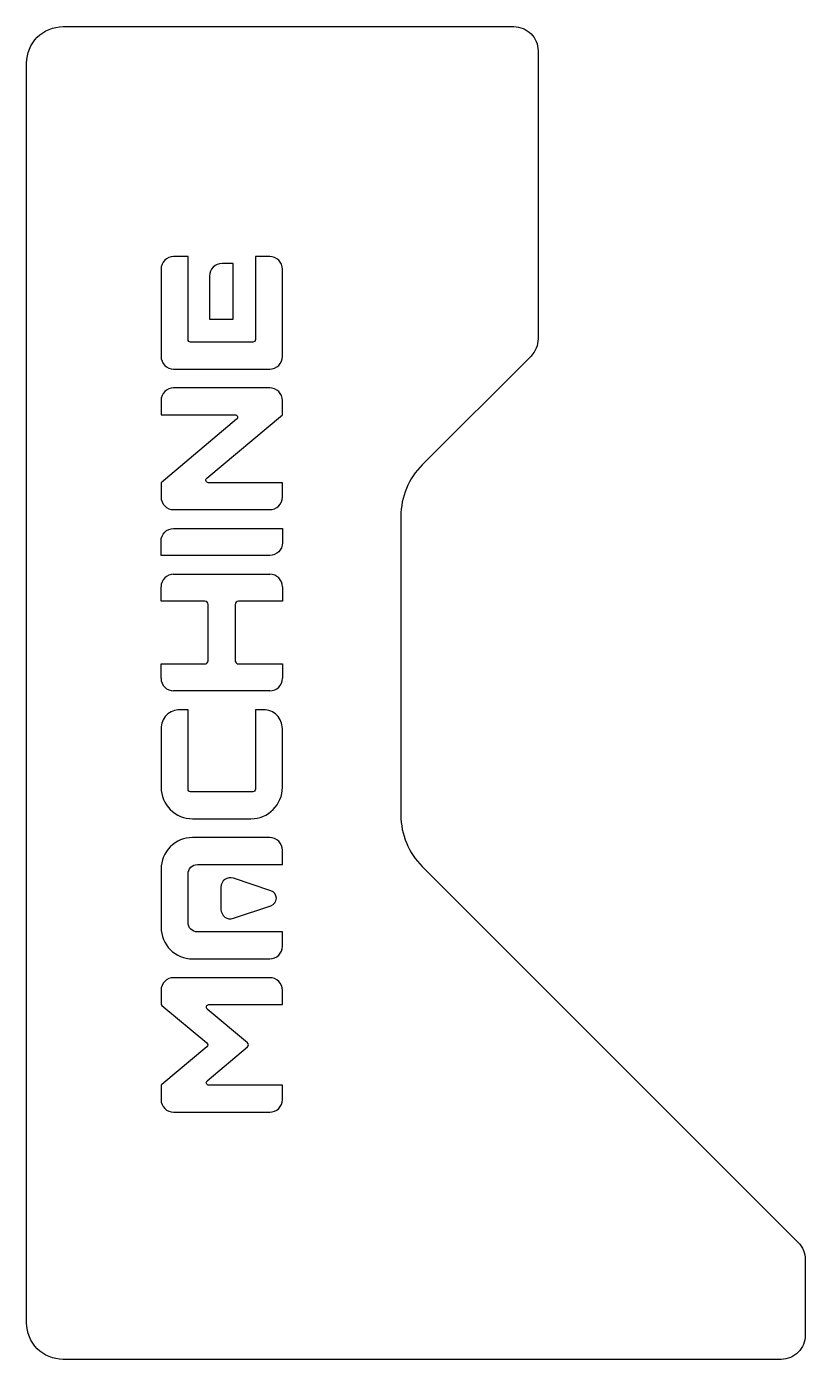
# Model space of a CAD drawing. Header units: millimetres. Extents: x 0 to 408, y 0 to 698.
import ezdxf

# ---------------------------------------------------------------- set-up
doc = ezdxf.new("R2010")
doc.units = ezdxf.units.MM
doc.layers.get('0').update_dxf_attribs({"linetype": 'CONTINUOUS'})

msp = doc.modelspace()

# ---------------------------------------------------------------- linework, layer by layer
for p, q in [((76.96, 411.21), (127.32, 411.21)), ((70.38, 397.09), (70.38, 404.63)), ((133.9, 404.63), (133.9, 397.09)), ((93.38, 397.09), (70.38, 397.09)), ((95.08, 365.94), (95.08, 395.39)), ((109.2, 395.39), (109.2, 365.94)), ((133.9, 397.09), (110.9, 397.09)), ((70.38, 356.71), (70.38, 364.24)), ((70.38, 364.24), (93.38, 364.24)), ((110.9, 364.24), (133.9, 364.24)), ((133.9, 364.24), (133.9, 356.71)), ((127.32, 350.13), (76.96, 350.13))]:
    msp.add_line(p, q)
for points in [[(19.05, 0, -0.414214), (0, 19.05), (0, 678.99, -0.414214), (19.05, 698.04), (255.13, 698.04, -0.414214), (267.83, 685.34), (267.83, 534.51, -0.198912), (264.11, 525.53), (207.12, 468.54, 0.198912), (195.96, 441.6), (195.96, 285.04, 0.198912), (207.12, 258.1), (404.04, 61.18, -0.198912), (407.76, 52.2), (407.76, 12.7, -0.414214), (395.06, 0)], [(84.5, 577.61), (76.96, 577.61, 0.414214), (70.38, 571.03), (70.38, 525.27, 0.414214), (76.96, 518.69), (127.32, 518.69, 0.414214), (133.9, 525.27), (133.9, 571.03, 0.414214), (127.32, 577.61), (119.78, 577.61), (119.78, 534.12, -0.414214), (118.47, 532.8), (85.81, 532.8, -0.414214), (84.5, 534.12)], [(95.75, 567.4), (95.75, 544.75), (108.1, 544.75), (108.1, 573.98), (102.33, 573.98, 0.414214)], [(133.9, 494.7), (133.9, 502.24, 0.414214), (127.32, 508.82), (76.96, 508.82, 0.414214), (70.38, 502.24), (70.38, 494.7), (109.11, 494.7, -0.700208), (109.96, 492.38), (70.38, 459.17), (70.38, 451.64, 0.414214), (76.96, 445.06), (127.32, 445.06, 0.414214), (133.9, 451.64), (133.9, 459.17), (95.17, 459.17, -0.700208), (94.32, 461.5)], [(133.9, 427.66, -0.414214), (127.32, 421.08), (70.38, 421.08), (70.38, 428.61, -0.414214), (76.96, 435.19), (133.9, 435.19)], [(84.5, 340.26), (80.25, 340.26, 0.414214), (70.38, 330.39), (70.38, 299.6, 0.414214), (86.83, 283.15), (117.45, 283.15, 0.414214), (133.9, 299.6), (133.9, 330.39, 0.414214), (124.03, 340.26), (119.78, 340.26), (119.78, 298.58, -0.414214), (118.47, 297.27), (85.81, 297.27, -0.414214), (84.5, 298.58)], [(127.32, 273.28), (86.83, 273.28, 0.414214), (70.38, 256.83), (70.38, 226.22, 0.414214), (86.83, 209.77), (127.32, 209.77, 0.414214), (133.9, 216.35), (133.9, 223.88), (89.43, 223.88, -0.414214), (84.5, 228.82), (84.5, 254.23, -0.414214), (89.43, 259.17), (133.9, 259.17), (133.9, 266.7, 0.414214)], [(101.76, 247.35), (101.76, 235.69, 0.512039), (108.25, 231.01), (127.91, 237.57, 0.720469), (127.91, 245.47), (108.25, 252.03, 0.512039)], [(76.96, 129.48), (127.32, 129.48, 0.414214), (133.9, 136.06), (133.9, 143.59), (95.4, 143.59, -0.700208), (94.56, 145.92), (115.72, 163.68, 0.466308), (115.72, 165.7), (94.56, 183.46, -0.700208), (95.4, 185.78), (133.9, 185.78), (133.9, 193.32, 0.414214), (127.32, 199.9), (76.96, 199.9, 0.414214), (70.38, 193.32), (70.38, 186.4, 0.221695), (70.85, 185.39), (94.32, 165.7, -0.466308), (94.32, 163.68), (70.85, 143.99, 0.221695), (70.38, 142.98), (70.38, 136.06, 0.414214)]]:
    msp.add_lwpolyline(points, format="xyb", close=True)
for centre, radius, start, end in [((76.96, 404.63), 6.58, 90, 180), ((127.32, 404.63), 6.58, 0, 90), ((93.38, 395.39), 1.7, 0, 90), ((110.9, 395.39), 1.7, 90, 180), ((93.38, 365.94), 1.7, 270, 360), ((110.9, 365.94), 1.7, 180, 270), ((76.96, 356.71), 6.58, 180, 270), ((127.32, 356.71), 6.58, 270, 359.99999)]:
    msp.add_arc(centre, radius, start, end)

doc.saveas('drawing.dxf')
